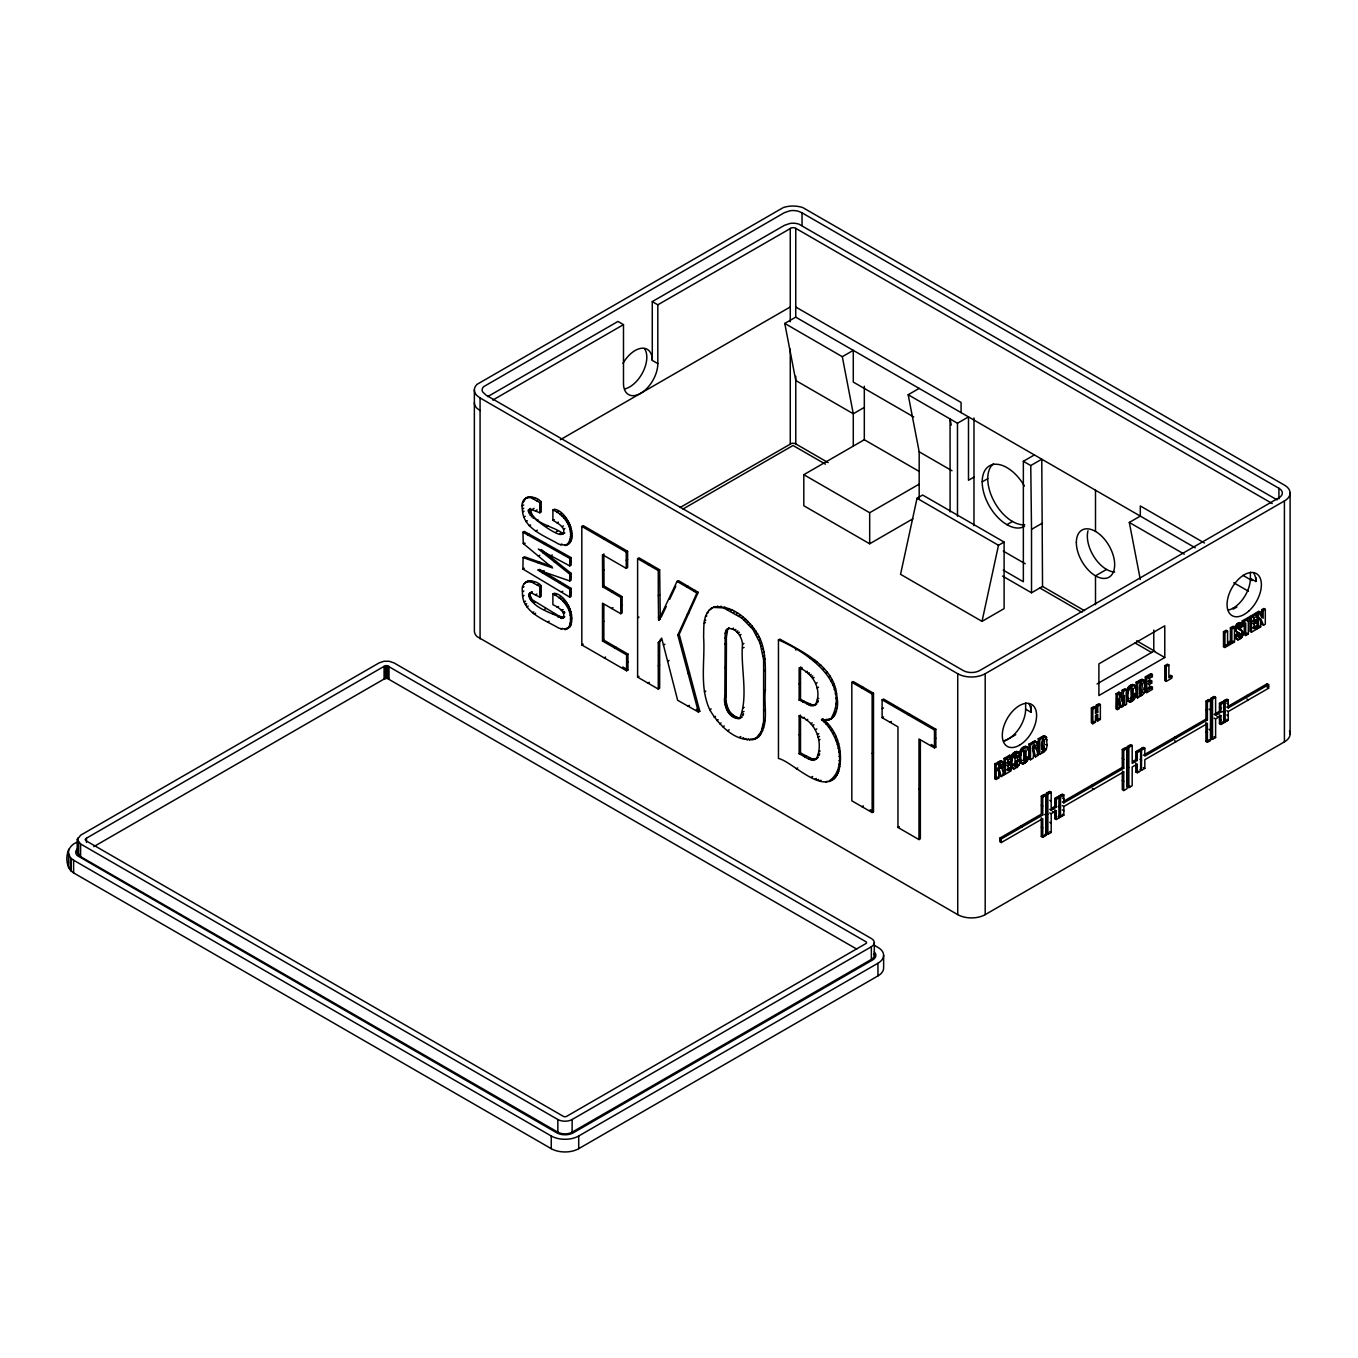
<?xml version="1.0" encoding="UTF-8"?>
<svg xmlns="http://www.w3.org/2000/svg" width="1358" height="1358" viewBox="0 0 1358 1358"><rect width="100%" height="100%" fill="white"/><g stroke="black" fill="none" stroke-linecap="round" stroke-linejoin="round"><path stroke-width="1.5" d="M1289.438 731.045A19.419 11.204 0 0 1 1284.413 741.875L985.195 914.63A19.419 11.204 0 0 1 957.73 914.63L476.981 636.529A19.419 11.204 0 0 1 474.383 630.927L474.366 390.001M480.07 638.854L480.07 397.945L476.964 395.602A19.402 11.204 0 0 1 476.964 384.399L783.311 207.553A19.402 11.204 0 0 1 802.714 207.536L1284.413 485.112A19.419 11.204 0 0 1 1284.413 500.966L1284.413 741.875M1195.278 547.834L795.737 317.144L795.771 228.348A3.887 2.241 0 0 0 791.527 227.855L657.815 304.82L652.264 301.612L652.281 360.43L657.815 363.621A24.257 14.004 -60 0 1 640.653 393.345A24.257 14.004 -60 0 1 623.492 383.431L623.492 324.63L617.958 321.439L487.692 396.638M828.125 462.603L795.771 443.913L795.771 376.285M853.282 446.103L853.282 413.766L842.299 356.696L784.788 323.442L795.737 317.144M912.915 518.807L869.68 543.777L803.8 505.736L803.8 474.689L864.316 439.737L864.316 386.283M919.179 498.624L919.179 451.807L908.179 394.737L919.162 388.405M973.975 525.716L973.975 417.975M1034.372 454.947L1023.355 461.313L1023.355 581.733L1003.239 570.105M1004.037 740.772A24.257 14.021 -60 0 0 1025.63 709.165L1025.63 702.867M1031.129 706.041L1031.129 712.339L1025.63 709.165M1095.499 604.649L1095.499 575.809L1106.532 569.443M1095.499 531.436L1095.499 490.221M1164.774 657.51L1164.774 625.817L1098.894 663.858L1098.894 695.551L1164.774 657.51L1153.791 651.178L1153.791 630.044M1207.398 742.266L1207.398 723.559L1205.938 722.711L1205.938 741.417L1207.398 742.266L1210.47 740.5L1210.47 700.27L1209.01 699.421L1205.938 701.186L1205.938 719.129L1143.368 755.252M1233.251 608.078L1233.234 609.114L1236.9 607.009M738.531 718.84L742.079 717.007C731.181 722.999 722.575 705.956 724.832 696.586L725.189 633.184L726.36 629.857L728.94 627.99L726.36 629.857M739.906 718.043C729.569 716.566 725.019 705.141 726.207 695.788L726.377 637.275L727.735 629.077M755.676 738.735L761.227 731.673L763.62 721.454L763.62 659.818L760.073 643.098L752.909 629.382L741.808 618.077L723.559 607.892L713.408 607.382C732.285 603.665 750.465 620.708 759.037 636.495C767.304 653.079 764.944 672.227 765.386 690.068C763.451 705.074 769.562 724.069 758.698 736.783C739.787 747.155 718.433 725.325 709.793 709.742C699.166 687.029 705.243 661.057 703.597 636.97C703.953 627.294 702.527 613.765 712.186 607.858L708.621 610.625M566.473 545.288C577.201 534.067 565.743 514.648 552.893 510.031L554.268 509.233C569.766 510.829 583.074 551.178 558.613 544.066C544.694 535.714 522.609 528.72 522.372 509.029C519.214 496.298 534.101 493.82 541.18 501.781L541.18 512L539.805 512.798C506.483 498.471 554.522 536.953 561.533 534.339L564.605 532.947L561.533 534.339M739.686 718.552C748.767 696.331 740.416 668.255 742.503 644.218C742.079 636.902 735.697 626.955 727.565 628.771M1126.359 689.524L1123.66 691.086L1121.963 701.458L1120.367 692.987L1118.907 692.139L1116.123 693.751L1115.903 708.757L1117.362 709.606L1119.298 708.503L1119.467 698.233L1121.182 707.399L1122.828 706.466L1124.458 695.415L1124.662 705.396L1126.58 704.293L1126.359 689.524L1124.899 688.693L1122.2 690.237L1121.182 696.467M1117.362 709.606L1117.583 694.6L1120.367 692.987M541.282 549.549L571.141 573.348L571.141 580.138L569.766 580.935L537.938 569.936L539.55 569.426L571.141 588.404L571.141 596.332L569.766 597.13L522.915 569.053L523.102 557.578L524.477 556.78L551.874 566.439M528.941 595.806L529.196 593.802L530.927 592.682L539.805 597.147L541.18 596.349L541.18 585.688C534.814 578.304 519.842 579.815 522.474 591.782C521.251 612.22 544.847 619.791 558.868 628.16C581.614 634.526 570.801 595.194 554.268 593.242L552.893 594.023L552.893 604.7C557.221 606.483 567.763 612.882 562.263 618.382C551.348 612.475 533.422 608.707 528.941 595.806L531.657 591.952L529.62 593.123M568.679 627.617C574.824 614.41 565.454 599.336 552.893 594.023M830.773 719.01C852.128 682.989 806.703 651.84 778.457 639.89L779.832 639.109C803.002 652.179 835.679 666.54 836.986 697.723C839.499 707.586 834.542 724.255 821.505 719.553C837.818 732.607 848.818 767.813 829.042 781.071M1019.705 760.497L1017.159 761.974L1016.819 765.386L1015.394 766.251L1013.594 764.877L1015.36 764.537L1015.682 761.125L1018.228 759.648L1019.705 760.497L1019.383 764.231L1017.346 767.423L1013.102 768.628C1011.218 763.332 1011.082 753.622 1018.262 752.298L1019.705 755.235M778.457 639.89L778.457 758.46C792.817 761.465 826.852 800.134 838.701 771.31C843.556 752.943 838.31 731.555 823.254 719.35L821.879 720.13M1013.815 768.967L1011.642 767.779C1009.758 762.483 1009.622 752.773 1016.786 751.449L1018.16 753.215M1015.054 765.725L1015.037 756.847L1016.107 755.167L1017.159 757.951L1015.682 757.102L1015.377 754.182L1016.836 755.031M1043.572 750.04L1042.112 749.192L1042.893 739.075L1044.455 741.095L1043.572 750.04C1041.348 753.232 1040.228 737.36 1044.353 739.923M1141.45 693.531L1139.99 692.682L1140.771 682.565L1142.333 684.585L1141.45 693.531C1139.226 696.722 1138.123 680.85 1142.231 683.413M816.752 758.002C823.678 742.215 815.869 721.777 799.132 715.904L799.132 753.775C804.649 756.151 812.746 764.096 818.127 757.204L814.783 759.784M1022.659 763.892L1020.486 762.755C1018.466 757.441 1018.449 747.562 1025.714 746.34C1031.944 749.293 1029.873 762.907 1022.659 763.892L1021.946 763.603C1019.926 758.29 1019.909 748.411 1027.174 747.189L1027.887 747.477M1047.137 745.355L1046.254 749.514L1044.404 751.602L1039.753 754.42L1038.293 753.571L1038.293 738.684L1043.996 735.883L1046.254 736.902L1047.137 745.355L1045.677 744.507M1129.822 702.035L1127.649 700.881C1125.629 695.585 1125.595 685.688 1132.878 684.483C1139.107 687.437 1137.036 701.034 1129.822 702.035L1129.109 701.73C1127.089 696.433 1127.072 686.537 1134.337 685.315L1135.05 685.603M1144.93 690.407L1144.132 680.392L1141.874 679.356L1136.171 682.174L1136.171 697.061L1137.648 697.91L1143.368 694.091L1144.93 690.407L1143.47 689.558M997.417 770.427L998.792 771.225L998.792 777.964L996.161 779.475L994.786 778.694L994.786 763.807L1001.185 760.921L1003.545 762.907L1002.102 768.798L1003.885 775.028L1001.185 776.572L999.827 775.774L998.334 769.884M1024.9 761.006L1023.44 760.157L1024.509 758.562L1024.594 750.516L1026.054 751.364L1025.969 759.411L1024.9 761.006L1022.71 760.31M1036.426 749.09L1037.851 746.187L1037.495 742.385L1035.034 742.334L1030.484 744.88L1029.008 744.048L1029.008 758.918L1030.484 759.767L1033.099 758.256L1034.032 750.974L1035.509 756.864L1038.208 755.32L1036.426 749.09L1034.949 748.241M1132.063 699.132L1130.603 698.284L1131.672 696.688L1131.672 687.725L1133.132 688.574L1133.132 697.537L1132.063 699.132L1129.873 698.453M1237.427 626.14L1240.618 627.905L1242.859 626.225C1243.011 620.759 1236.731 624.85 1236.408 627.99C1233.811 632.743 1241.585 632.2 1240.363 636.121L1238.988 636.97L1236.934 634.016L1234.677 635.765L1235.152 638.09L1237.817 639.771C1244.471 638.837 1244.777 628.907 1237.511 628.262L1241.891 630.672M815.343 704.802C822.727 690.594 813.357 673.313 799.132 667.796L799.132 699.998L810.828 705.651L816.718 704.004L814.528 705.43M562.908 533.541C553.232 525.818 530.588 523.39 530.74 508.486L529.365 509.284M999.064 763.536L1001.219 765.844L998.792 769.409L997.417 768.628L999.709 766.336L999.522 763.671M1033.879 749.276L1032.403 748.428L1034.083 745.287L1035.543 746.136L1033.099 749.718L1033.099 745.423L1034.745 744.608L1035.543 746.136M1238.988 636.97L1237.511 636.138L1238.903 635.272C1240.126 631.351 1232.334 631.894 1234.948 627.141C1235.373 624.782 1239.854 620.351 1241.229 624.035L1242.689 624.884M917.04 498.267L900.558 574.332L982.021 621.37L1004.105 608.622L1004.105 542.063L922.642 495.025L917.04 498.267L998.486 545.288L1004.105 542.063M982.021 621.37L998.486 545.288M1239.837 629.671L1238.666 627.99L1239.582 626.208L1240.618 627.905M883.634 955.319L883.634 967.999A19.419 11.204 0 0 1 877.947 975.91L578.712 1148.681A19.419 11.204 0 0 1 551.263 1148.681L73.604 872.888C63.334 866.268 64.878 846.068 77.253 842.232M67.9 864.961L68.562 862.058M77.304 839.6L80.597 835.238L378.967 662.976L383.941 661.261L389.135 661.261L394.126 662.976L871.361 938.514A10.1 5.822 0 0 1 871.361 946.747L871.361 959.427L572.125 1132.182A10.1 5.822 0 0 1 557.849 1132.182L80.614 856.66L77.304 852.281L77.304 839.6L80.614 843.98L557.849 1119.518A10.1 5.822 0 0 0 572.125 1119.518L871.361 946.747M77.304 852.281L77.644 850.787M742.911 715.683L743.556 713.816L742.181 714.614M817.601 702.68L818.28 700.762L816.905 701.56M1026.054 751.364L1025.663 749.922L1023.881 751.653L1024.17 761.159M1133.132 688.574L1131.027 689.796L1131.333 699.285M819.01 755.659L819.672 753.877L818.297 754.675M698.216 592.343L679.204 634.305L699.794 711.253L698.419 712.05L677.829 635.086L696.858 593.14L698.216 592.343L678.423 580.613L677.048 581.411L658.715 620.097L660.294 619.061L659.649 569.783L638.99 557.849L637.615 558.647L637.615 677.133L658.274 689.066L659.649 688.285L659.649 641.859L661.227 639.533L658.274 642.657L658.274 689.066M669.664 599.319L675.792 586.232M661.142 617.262L666.252 606.5M1026.427 759.326L1025.714 760.446L1027.174 761.295M659.869 640.331L661.669 638.141L677.642 700.27L698.419 712.05M527.006 497.401L524.307 499.286M1237.121 639.533L1236.136 636.613L1238.411 634.865M565.947 629.433L570.054 626.819M86.454 838.192L85.13 839.6L86.471 841.026L563.349 1116.344A2.326 1.341 0 0 0 566.642 1116.344L865.861 943.589A2.326 1.341 0 0 0 865.861 941.688L387.098 665.624L384.093 666.354L86.454 838.192L86.454 842.418M524.697 582.905L528.143 581.02M527.023 581.428L523.899 583.855M562.501 534.237C567.508 528.245 557.17 522.762 552.893 520.352L552.893 510.031M817.143 758.375L812.407 759.054L800.507 752.977L799.132 753.775M1220.927 724.459L1224.033 722.66L1224.033 702.426L1220.927 704.225L1220.927 712.152L1219.467 711.32L1214.137 714.393L1215.614 715.242L1215.614 697.299L1214.137 696.45L1211.03 698.25L1211.03 738.463L1212.507 739.312L1215.614 737.53L1215.614 718.942L1220.927 715.751L1220.927 724.459L1219.467 723.61L1219.467 714.902L1220.927 715.751M652.264 301.612L784.364 225.36L790 223.442A11.645 6.722 0 0 1 798.827 224.104L1277.097 499.897M492.852 400.05L623.492 324.63M560.379 439.686L790.271 306.959M525.631 498.182L528.652 496.858M523.305 500.915L524.68 500.117L522.66 503.088M527.277 497.639L530.622 496.858M529.247 497.656L532.913 497.435M522.338 505.787L523.713 505.006M531.538 498.233L533.626 499.184L535.001 498.386M533.626 499.184L536.444 500.678L537.819 499.88M522.372 509.029L523.747 508.231M522.66 511.932L524.035 511.134M536.444 500.678L539.805 502.562L541.18 501.781M529.128 509.946L530.503 509.148M532.709 509.148L534.084 508.35M528.924 511.711L530.299 510.931M529.23 513.528L530.605 512.73M523.849 517.075L525.223 516.278M539.805 507.688L541.18 506.89M535.765 510.659L537.14 509.861M530.01 515.276L531.385 514.495M531.25 516.889L532.625 516.108M526.004 521.574L527.362 520.776M533.066 518.247L534.441 517.466M536.563 520.487L537.938 519.707M529.247 525.75L530.622 524.952M523.102 557.578L552.587 567.967L523.271 543.489L522.932 532.2L524.307 531.402L571.141 557.646L571.141 565.098L569.766 565.896L538.328 549.039L569.766 574.145L569.766 580.935M556.933 512.56L558.308 511.779M559.92 514.546L561.295 513.748M552.893 520.352L554.268 519.554M522.932 532.2L528.007 535.069L529.382 534.288M535.952 530.995L537.327 530.197M562.28 516.396L563.655 515.599M546.391 526.327L547.766 525.546M842.299 356.696L853.282 350.364L853.282 382.073L913.679 416.94M564.215 518.264L565.59 517.483M556.984 522.915L558.342 522.134M523.271 543.489L525.088 543.183L523.713 543.981M565.913 520.335L567.288 519.537M567.084 522.066L568.459 521.268M562.076 526.683L563.451 525.902M568.085 523.849L569.46 523.051M556.22 531.81L557.595 531.029M568.883 525.682L570.258 524.901M563.536 529.264L564.911 528.483M569.511 527.617L570.886 526.819M559.734 533.609L561.092 532.811M528.007 535.069L544.456 544.252L545.831 543.455M569.97 529.654L571.345 528.856M570.275 531.81L571.65 531.029M620.742 613.714L602.494 603.173L602.494 640.959L603.852 640.161L627.956 654.081L627.956 669.986L626.598 670.784L581.818 644.931L581.818 526.429L583.193 525.631L627.617 551.28L627.617 567.593L626.242 568.374L602.477 554.658L602.663 586.775L620.742 597.418L620.742 613.714L622.117 612.916L622.117 596.637L604.038 585.977L603.852 553.86M570.411 534.118L571.786 533.321M570.394 536.597L571.769 535.799M543.098 552.978L544.473 552.18M538.396 556.016L539.754 555.235M570.275 538.871L571.65 538.074M560.633 544.847L562.008 544.049M570.071 540.382L571.446 539.584M569.715 541.536L571.09 540.739M522.915 569.053L524.29 568.255M569.121 542.708L570.496 541.91M565.301 545.577L568.849 543.913M568.357 543.845L569.732 543.064M537.564 562.653L538.939 561.856M550.89 555.745L552.265 554.947M544.456 544.252L562.789 554.488L564.164 553.691M554.183 561.822L555.558 561.024M538.175 570.224L540.501 570.088M542.793 571.463L544.168 570.666M539.126 570.869L542.572 572.974L543.947 572.176M526.768 581.818L529.416 580.885M528.058 581.682L530.876 581.02M562.789 554.488L569.766 558.444L571.141 557.646M604.038 539.262L605.413 538.464M529.501 581.818L532.489 581.428M522.609 587.522L523.984 586.741M531.114 582.209L534.288 582.09M569.766 562.161L571.141 561.38M522.474 591.782L523.849 590.985M532.913 582.888L537.31 585.094L538.685 584.296M522.609 596.179L523.984 595.398M537.31 585.094L539.805 586.469L541.18 585.688M530.927 592.682L532.302 591.884M529.196 593.802L530.554 593.022M528.958 594.719L530.333 593.921M680.137 507.502L791.544 443.421A3.887 2.241 0 0 1 795.771 443.913M93.804 846.628L384.093 679.034L387.098 678.304L856.694 949.072M529.128 596.994L530.316 595.008M569.766 574.145L571.141 573.348M539.805 591.816L541.18 591.019M682.887 509.08L793.021 445.492L825.443 464.164M529.518 598.216L530.893 597.435L530.503 596.196M535.527 594.804L536.902 594.023M524.171 602.001L525.546 601.204M542.572 572.974L558.664 582.514L560.039 581.716M530.095 599.438L531.453 598.64L530.893 597.435M864.316 407.417L853.282 413.766L795.771 380.512L784.788 323.442M569.766 577.54L571.141 576.743M530.859 600.576L532.234 599.778L559.36 616.294L564.317 617.296L562.942 618.077M525.359 604.514L526.734 603.716M531.81 601.577L533.185 600.779M526.819 606.856L528.194 606.058M533.677 602.918L535.052 602.12M581.818 526.429L626.242 552.078L627.617 551.28M554.709 595.076L556.084 594.295M561.414 592.054L562.789 591.256M569.766 597.13L569.766 589.185L571.141 588.404M602.562 570.716L603.937 569.919M532.472 612.73L533.847 611.949M558.902 597.809L560.277 597.011M626.242 560.226L627.617 559.445M569.766 593.157L571.141 592.36M534.271 614.003L535.629 613.222M560.786 599.268L562.161 598.471M544.456 609.369L545.831 608.588M562.535 600.779L563.893 599.981M564.096 602.307L565.454 601.526M557.17 607.315L558.545 606.517M565.454 603.869L566.829 603.088M566.625 605.43L568 604.649M552.91 614.291L554.285 613.51M560.871 609.691L563.146 609.691L561.771 610.489M567.576 606.992L568.951 606.194M602.663 586.775L604.038 585.977M563.078 612.407L564.453 611.626M547.766 621.998L549.141 621.2M568.951 609.827L570.326 609.029M647.936 564.605L649.311 563.808M563.536 613.561L564.894 612.764M558.002 617.092L559.36 616.294M569.783 612.373L571.158 611.575M560.752 618.28L562.127 617.483M561.601 618.433L562.976 617.635M562.263 618.382L564.809 616.719M570.173 615.225L571.548 614.444M611.694 592.105L613.069 591.307M570.292 618.976L571.65 618.196M637.615 558.647L658.274 570.564L659.649 569.783M570.156 623.135L571.531 622.354M561.075 629.144L562.45 628.347M569.97 624.646L571.345 623.865M569.681 625.868L571.056 625.07M569.257 626.836L570.632 626.038M620.742 597.418L622.117 596.637M564.979 629.705L568.391 628.092M611.609 608.452L612.984 607.654M620.742 605.566L622.117 604.785M602.494 622.066L603.852 621.268M659.937 619.146L658.579 619.944L658.291 595.738L659.665 594.94M908.179 394.737L957.475 423.238L968.492 416.872L968.492 480.274L973.975 477.116M581.818 644.931L583.193 644.133M677.048 581.411L686.944 587.114L688.319 586.333M637.615 617.89L638.99 617.092M686.944 587.114L693.938 591.239L695.313 590.458M658.392 617.313L659.767 616.515M614.546 647.919L615.904 647.121M604.208 657.849L605.583 657.068M687.335 614.274L688.71 613.476M869.68 543.777L869.68 512.73L919.179 484.144M602.494 640.959L626.598 654.879L627.956 654.081M716.396 606.822L717.771 606.041M706.856 613.324L708.231 612.526M658.274 642.657L659.649 641.859M719.791 606.992L721.149 606.211M705.515 616.719L706.873 615.938M626.598 662.823L627.956 662.025M723.559 607.892L724.934 607.094M677.829 635.086L679.204 634.305M704.395 620.979L705.77 620.199M663.536 644.982L664.911 644.184M727.718 609.504L729.093 608.707M704.038 623.39L705.413 622.592M730.655 610.93L732.03 610.132M733.507 612.475L734.865 611.677M736.291 614.172L737.666 613.392M739.075 616.057L740.449 615.259M637.615 677.133L638.99 676.352M658.274 665.861L659.649 665.064M741.808 618.077L743.182 617.279M667.695 661.21L669.07 660.429M982.207 481.869L987.758 478.661M725.545 631.334L726.92 630.553M744.354 620.165L745.729 619.367M732.217 628.958L733.592 628.16M725.189 633.184L726.564 632.404M746.747 622.337L748.105 621.54M734.44 630.248L735.815 629.45M725.002 638.056L726.377 637.275M736.562 631.725L737.937 630.927M748.954 624.595L750.329 623.797M647.936 683.108L649.311 682.31M738.039 633.049L739.397 632.251M751.025 626.938L752.383 626.14M1023.355 461.313L1030.756 465.556L1041.773 459.191L1042.537 586.435L1084.533 610.693M739.635 635.289L741.01 634.492M724.968 644.031L726.326 643.251L726.207 695.788L724.832 696.586M752.909 629.382L754.284 628.584M754.658 631.911L756.033 631.114M688.116 673.568L689.491 672.787M756.236 634.542L757.611 633.745M742.503 644.218L743.878 643.42M757.662 637.275L759.037 636.495M742.707 648.173L744.082 647.376M758.952 640.127L760.327 639.346M760.073 643.098L761.448 642.3M761.074 646.187L762.432 645.389M724.816 667.593L726.191 666.795M761.906 649.396L763.281 648.598M762.619 652.74L763.994 651.942M763.179 656.203L764.554 655.422M704.395 691.867L705.77 691.069M763.62 659.818L764.995 659.02M688.031 706.16L689.406 705.362M1006.923 524.663L1012.457 521.455M795.601 649.973L796.976 649.175M763.909 670.988L765.284 670.19M724.968 697.859L726.326 697.061M709.793 709.742L711.168 708.944M724.985 702.222L726.343 701.424M725.257 704.819L726.632 704.038M1042.537 586.435L1031.52 592.784L1031.52 529.382L1042.537 523.034M725.749 706.907L727.107 706.126M809.894 658.494L811.252 657.696M726.36 708.808L727.735 708.01M714.172 717.126L715.547 716.345M727.124 710.523L728.499 709.725M813.374 660.735L814.749 659.937M800.931 668.849L802.306 668.051L800.507 666.999L800.507 699.217L799.132 699.998M764.011 690.866L765.386 690.068M728.024 712.067L729.399 711.286M815.462 662.263L816.837 661.465M716.803 720.555L718.178 719.757M729.093 713.476L730.468 712.678M730.332 714.732L731.707 713.935M742.809 708.129L744.184 707.348M805.905 672.108L807.28 671.31M731.741 715.87L733.116 715.072M819.434 665.709L820.809 664.928M719.706 723.78L721.081 722.982M733.337 716.888L734.712 716.107M807.976 673.636L809.351 672.838M742.622 712.186L743.997 711.388M735.493 718.043L736.868 717.245M809.809 675.164L811.184 674.366M722.88 726.785L724.255 725.987M737.173 718.671L738.548 717.873M822.965 669.307L824.34 668.509M799.132 683.906L800.507 683.108M811.388 676.691L812.763 675.911M812.763 678.27L814.138 677.472M826.054 673.042L827.429 672.244M727.837 730.604L729.212 729.806M763.909 710.624L765.284 709.827M815.819 683.498L817.176 682.701M828.72 676.912L830.094 676.114M817.16 688.031L818.534 687.233M830.96 680.935L832.335 680.137M763.62 721.454L764.995 720.674M739.499 737.326L740.874 736.545M802.663 702.035L804.021 701.254L812.203 704.853L815.886 704.632M763.06 725.206L764.435 724.408M832.777 685.111L834.151 684.33M742.181 738.48L743.556 737.683M762.245 728.635L763.62 727.837M744.557 739.295L745.932 738.497M807.246 704.412L808.604 703.614M834.168 689.457L835.543 688.659M747.138 739.872L748.513 739.091M761.227 731.673L762.602 730.893M817.38 699.2L818.755 698.402M809.147 705.175L810.522 704.378M749.548 740.11L750.923 739.312M760.005 734.271L761.363 733.49M751.772 739.991L757.051 737.937M810.828 705.651L812.203 704.853M758.766 736.104L760.14 735.306M851.822 682.31L853.197 681.512L873.5 693.242L873.5 811.745L872.142 812.542L851.822 800.813L851.822 682.31L872.142 694.04L873.5 693.242M1140.296 579.493L1129.313 522.44L1140.296 516.091L1140.313 505.957L1204.427 542.996M753.826 739.533L755.184 738.735M757.323 737.581L758.698 736.783M812.271 705.854L813.646 705.057M813.493 705.77L814.868 704.989M835.136 693.955L836.511 693.157M799.132 715.904L800.507 715.123L800.507 752.977M835.611 698.521L836.986 697.723M803.036 718.178L804.411 717.38M806.346 720.198L807.721 719.401M861.974 688.166L863.349 687.386M835.747 703.665L837.122 702.884M835.543 708.503L836.918 707.705M810.828 723.661L812.203 722.863M821.505 719.553L822.88 718.755M834.983 712.084L836.358 711.303M812.61 725.528L813.985 724.748M823.406 719.961L830.587 719.01M799.132 734.848L800.507 734.05M834.236 714.376L835.594 713.578M825.545 720.283L826.903 719.485M823.508 721.658L824.883 720.86M833.269 716.294L834.644 715.496M827.48 720.232L828.855 719.434M832.115 717.839L833.489 717.041M815.462 729.67L816.837 728.89M826.224 724.272L827.599 723.475M828.72 727.158L830.094 726.36M817.448 734.508L818.806 733.71M918.976 839.584L897.961 827.446L897.961 726.853L882.123 717.703L882.123 699.811L883.498 699.014L935.832 729.229L935.832 747.138L934.474 747.918L918.976 738.973L918.976 839.584L920.351 838.786L920.351 740.28M818.144 737.241L819.502 736.443M830.994 730.281L832.352 729.484M818.653 740.229L820.028 739.431M832.997 733.609L834.372 732.811M882.123 708.757L883.498 707.959M834.746 737.105L836.121 736.325M804.717 756.847L806.092 756.05M836.205 740.755L837.58 739.974M818.772 751.84L820.147 751.042M808.451 758.816L809.826 758.019M882.123 717.703L883.498 716.905M811.032 759.852L812.407 759.054M837.36 744.524L838.735 743.726M796.331 768.781L797.706 767.983M812.967 760.124L814.325 759.326M838.192 748.36L839.567 747.579M838.684 752.162L840.059 751.364M890.05 722.269L891.408 721.488M908.298 714.919L909.673 714.121M838.955 756.44L840.33 755.642M480.07 397.945L957.73 673.721A19.419 11.204 0 0 0 985.195 673.721L1284.413 500.966M838.989 760.684L840.364 759.903M811.303 777.302L812.678 776.521M838.786 764.452L840.161 763.671M814.97 779.237L816.345 778.44M838.429 767.253L839.804 766.455M817.244 780.239L818.619 779.441M837.937 769.799L839.312 769.001M819.604 781.037L820.979 780.239M837.326 772.091L838.701 771.31M872.142 753.283L873.5 752.502M836.579 774.162L837.954 773.364M835.696 775.978L837.071 775.18M825.851 782.004L827.226 781.223M834.695 777.557L836.07 776.776M833.557 778.898L834.932 778.1M829.348 781.478L833.659 779.203M882.123 699.811L934.474 730.027L935.832 729.229M934.474 738.973L935.832 738.175M861.974 806.669L863.349 805.888M1097.06 683.923L1153.791 651.178M918.976 789.287L920.351 788.489M1004.852 740.959L1015.767 734.661M1011.099 768.798L1008.06 770.546L1006.702 769.748L1009.724 768.017L1011.099 768.798L1011.099 770.852L1005.446 774.128L1004.071 773.33L1004.071 758.443L1009.69 755.201L1011.065 755.999L1011.065 758.087L1008.06 759.818L1006.702 759.02M1029.008 744.048L1034.592 741.162L1037.495 742.385M1097.739 720.945L1097.739 714.342L1095.465 715.666L1095.465 722.252L1092.834 723.763L1091.374 722.931L1091.374 708.044L1094.005 706.516L1095.465 707.365L1095.465 713.493L1097.739 712.169L1097.739 706.058L1100.37 704.547L1100.37 719.417L1097.739 720.945L1096.279 720.096L1096.279 715.14M1097.739 712.169L1096.279 711.337L1096.279 705.209L1098.894 703.699L1100.37 704.547M1152.416 687.318L1149.394 689.066L1147.917 688.217L1150.956 686.469L1152.416 687.318L1152.416 689.372L1146.763 692.631L1145.303 691.799L1145.303 676.912L1150.922 673.653L1152.382 674.502L1152.382 676.607L1149.394 678.338L1147.917 677.489M1164.791 665.658L1167.405 664.147L1168.882 664.979L1168.882 677.812L1171.903 676.063L1171.903 678.117L1166.25 681.393L1164.791 680.545L1164.791 665.658L1166.25 666.506L1168.882 664.979M1223.49 631.759L1226.121 630.248L1227.581 631.097L1227.581 643.913L1230.603 642.181L1230.603 644.235L1224.95 647.494L1223.49 646.646L1223.49 631.759L1224.95 632.607L1227.581 631.097M1230.416 627.769L1233.03 626.259L1234.49 627.107L1234.49 641.995L1231.876 643.505L1230.416 642.657L1230.416 627.769L1231.876 628.618L1234.49 627.107M1244.234 622.049L1244.234 634.661L1245.71 635.51L1245.71 622.881L1243.724 624.035L1242.247 623.186L1242.247 620.929L1248.834 617.126L1250.311 617.975L1250.311 620.233L1248.341 621.37L1246.882 620.521M1250.005 616.447L1255.624 613.205L1257.084 614.054L1251.465 617.296L1250.005 616.447L1250.005 631.334L1251.465 632.183L1257.118 628.924L1256.982 612.424L1258.798 611.372L1260.275 612.22L1263.127 618.314L1263.127 610.557L1265.3 609.318L1265.3 624.205L1263.551 625.206L1262.091 624.374L1259.222 617.788M1258.798 611.372L1261.667 617.483L1261.667 609.725L1263.84 608.469L1265.3 609.318M994.786 763.807L996.161 764.588L1002.56 761.702M1004.071 758.443L1005.446 759.241L1011.065 755.999M1038.293 738.684L1039.753 739.533L1046.254 736.902M1091.374 708.044L1092.834 708.893L1095.465 707.365M1136.171 682.174L1137.648 683.023L1144.132 680.392M1145.303 676.912L1146.763 677.744L1152.382 674.502M1242.247 620.929L1243.724 621.777L1250.311 617.975M1256.982 612.424L1258.442 613.273L1260.275 612.22M999.675 764.622L997.417 764.35L1000.897 764.452M1252.636 617.041L1254.096 617.873L1257.084 616.159M1256.405 620.504L1254.945 619.655L1252.636 620.979L1254.096 621.828L1256.405 620.504L1256.405 622.609L1254.096 623.95L1252.636 623.101M1017.159 757.951L1019.705 756.474L1018.228 755.625M1010.369 762.432L1009.011 761.634L1006.702 762.975L1008.06 763.773L1010.369 762.432L1010.369 764.554L1008.06 765.878L1006.702 765.08M1151.703 680.952L1150.226 680.103L1147.917 681.427L1149.394 682.276L1151.703 680.952L1151.703 683.057L1149.394 684.398L1147.917 683.549M897.961 827.446L899.335 826.666M998.792 771.225L999.709 770.682L1001.185 776.572M1254.096 628.618L1257.118 626.87L1255.658 626.021L1252.636 627.769L1254.096 628.618L1254.096 623.95M994.786 778.694L997.417 777.166L998.792 777.964M1118.347 699.217L1119.722 706.567L1121.352 705.617L1122.828 706.466M1145.303 691.799L1148.121 690.153M1223.49 646.646L1227.717 644.201M1245.71 635.51L1248.341 633.982L1248.341 621.37M1256.982 627.311L1258.442 628.16L1260.682 626.87L1260.682 618.637L1263.551 625.206M1042.757 837.309L1042.757 818.619L1001.27 842.571L999.811 841.722L999.811 838.141L1041.297 814.172L1041.297 796.246L1044.625 794.328L1046.101 795.16L1046.101 835.391L1042.757 837.309L1041.297 836.46L1041.297 817.771M1056.303 810.794L1054.826 809.945L1054.826 818.67L1056.303 819.502L1056.303 810.794L1051.194 813.748L1051.194 832.454L1047.867 834.372L1046.407 833.523L1046.407 793.293L1049.734 791.375L1051.194 792.223L1051.194 810.149L1049.734 809.317M1127.072 748.411L1123.745 750.329L1123.745 768.272L1063.84 802.85L1062.38 802.001L1122.285 767.423L1122.285 749.48L1125.612 747.562L1127.072 748.411L1127.072 788.642L1123.745 790.56L1122.285 789.711L1122.285 772.872M1137.291 772.753L1137.291 764.045L1132.182 766.981L1132.182 785.688L1128.854 787.606L1127.395 786.757L1127.395 746.544L1130.722 744.625L1132.182 745.457L1132.182 763.4L1137.291 760.446L1137.291 752.519L1140.618 750.584L1140.618 770.835L1137.291 772.753L1135.814 771.904L1135.814 763.196M1041.297 796.246L1042.757 797.095L1046.101 795.16M1046.407 793.293L1047.867 794.141L1051.194 792.223M1127.395 746.544L1128.854 747.392L1132.182 745.457M1205.938 701.186L1207.398 702.035L1210.47 700.27M1211.03 698.25L1212.507 699.098L1215.614 697.299M1053.74 808.689L1052.28 807.84L1054.826 806.363L1054.826 798.419L1058.171 796.501L1059.63 797.35L1059.63 817.584L1056.303 819.502M1123.745 790.56L1123.745 771.853L1063.84 806.448L1063.84 815.156L1060.513 817.075L1059.053 816.226L1059.053 795.992L1062.38 794.074L1063.84 794.905L1063.84 802.85M1134.728 761.923L1133.268 761.074L1135.814 759.614L1135.814 751.67L1139.141 749.752L1140.618 750.584M1219.467 711.32L1219.467 703.376L1222.573 701.577L1224.033 702.426M1228.26 711.524L1228.26 720.232L1225.154 722.015L1223.677 721.183L1223.677 700.932L1226.783 699.149L1228.26 699.981L1228.26 707.925L1226.783 707.094L1267.167 683.77L1268.644 684.619L1268.644 688.2L1228.26 711.524L1226.783 710.675M1054.826 798.419L1056.303 799.268L1059.63 797.35M1059.053 795.992L1060.513 796.84L1063.84 794.905M1144.828 748.156L1143.368 747.307L1140.041 749.226L1141.501 750.074L1144.828 748.156L1144.828 756.1L1207.398 719.978L1207.398 702.035M1223.677 700.932L1225.154 701.78L1228.26 699.981M999.811 838.141L1001.27 838.972L1042.757 815.021L1042.757 797.095M1051.194 810.149L1056.303 807.212L1056.303 799.268M1215.614 715.242L1220.927 712.152M1228.26 707.925L1268.644 684.619M1207.398 723.559L1144.828 759.682L1144.828 768.39L1141.501 770.326L1140.041 769.477M1054.826 818.67L1056.49 817.703M1059.053 816.226L1060.717 815.275L1062.177 816.107M1135.814 771.904L1137.478 770.937L1138.955 771.785M1219.467 723.61L1221.029 722.711L1222.489 723.559M1223.677 721.183L1225.239 720.283L1226.698 721.132M1041.297 836.46L1042.961 835.51L1044.421 836.358M1046.407 833.523L1048.07 832.556M1205.938 741.417L1207.466 740.534L1208.926 741.383M1211.03 738.463L1212.592 737.581M67.9 852.281L70.497 857.883L73.604 860.208L551.263 1136.001A19.419 11.204 0 0 0 578.712 1136.001L877.947 963.229A19.419 11.204 0 0 0 877.947 947.392L874.263 945.27M829.212 719.808L832.131 718.212M710.811 608.639L714.766 606.585M1020.486 762.755L1024.9 763.196M565.318 628.941L566.354 628.907M565.318 544.813L566.676 544.796M1127.649 700.881L1130.807 701.916M802.035 212.85L798.827 211.424A11.645 6.722 0 0 0 790 210.762L784.364 212.68L483.703 386.64A11.645 6.722 0 0 0 482.531 391.749L486.164 395.229L963.229 670.546A11.645 6.722 0 0 0 979.695 670.546L1278.93 497.792A11.645 6.722 0 0 0 1278.93 488.286L802.035 212.85L802.052 225.53M1011.642 767.779L1014.799 768.866M696.331 709.3L699.794 711.253M1239.667 629.399L1241.076 630.452M795.771 228.348L1272.225 503.529M795.72 306.993L961.074 402.46L961.091 412.594M1250.395 572.176L1250.395 578.372L1255.895 581.53L1255.895 577.405M1242.943 575.334L1252.11 580.63M1129.313 522.44L1184.278 554.183M1233.76 582.752L1248.409 591.222M1261.667 609.725L1263.127 610.557M1256.405 622.609L1254.945 621.76L1254.945 619.655M1259.222 626.021L1260.682 626.87M1255.658 628.075L1257.118 628.924M1239.786 622.541L1242.214 623.814M1239.073 622.677L1240.55 623.509M1238.19 623.084L1239.667 623.933M1241.399 625.376L1242.859 626.225M1240.227 626.123L1238.768 625.274L1239.158 627.056M1236.748 624.171L1238.207 625.019M1238.123 625.359L1240.516 626.768M1235.644 625.546L1237.104 626.394M1237.206 627.141L1238.666 627.99M1235.237 626.327L1236.697 627.175M1246.882 633.134L1248.341 633.982M1237.291 627.82L1238.751 628.669M1234.948 627.141L1236.408 627.99M1241.501 631.351L1242.977 632.2M1241.653 632.675L1243.113 633.524M1234.711 628.907L1236.17 629.756M1241.552 633.728L1243.011 634.576M1234.829 630.027L1236.289 630.876M1235.169 630.808L1240.16 633.813M1238.988 633.507L1240.448 634.356M1241.229 634.797L1242.706 635.646M1239.09 634.322L1240.55 635.171M1240.737 635.85L1242.214 636.681M1238.903 635.272L1240.363 636.121M1240.075 636.8L1241.552 637.632M919.179 451.807L951.975 470.751M1239.684 636.885L1237.104 635.459L1236.934 634.016M1239.277 637.615L1240.737 638.464M1234.677 635.765L1236.136 636.613M1234.829 637.106L1236.289 637.954M1237.24 638.786L1238.717 639.635M1235.152 638.09L1237.817 639.771M1233.03 641.146L1234.49 641.995M1230.603 642.181L1229.143 641.332L1229.143 643.386L1230.603 644.235M864.316 439.737L919.213 471.43M1268.644 686.418L1267.167 685.569L1267.167 683.77M1267.167 687.352L1268.644 688.2M1003.256 551.076L1025.222 563.757M1246.984 695.432L1248.443 696.281M1246.984 699.014L1248.443 699.862M1136.714 640.823L1154.962 651.365M1039.838 587.98L1081.97 612.322M1135.101 642.996L1151.601 652.519M1225.239 700.032L1226.698 700.881M1226.783 703.121L1228.26 703.953M1002.56 576.064L1031.52 592.784M1212.592 697.35L1214.052 698.199M1221.029 702.476L1222.489 703.325M1171.903 676.063L1170.443 675.215L1170.443 677.286M1219.467 703.376L1220.927 704.225M1207.466 700.304L1208.926 701.152M1219.467 707.348L1220.927 708.18M1223.677 711.049L1225.154 711.898M1222.573 711.694L1224.033 712.543M1226.783 715.021L1228.26 715.87M1216.921 712.78L1218.381 713.629M803.8 474.689L869.68 512.73M1152.382 676.607L1150.922 675.758L1150.922 673.653M1209.078 709.182L1210.538 710.03M1226.783 719.384L1228.26 720.232M1205.938 710.166L1207.398 710.998M1216.921 716.379L1218.381 717.228M1219.467 719.248L1220.927 720.096M1222.573 721.811L1224.033 722.66M1214.137 718.093L1215.614 718.942M1150.226 682.208L1151.703 683.057M1211.03 718.365L1212.507 719.197M1141.874 679.356L1144.641 680.986M1140.788 679.628L1142.248 680.477M1144.93 682.005L1142.655 679.543M1143.555 682.582L1145.032 683.43M1139.328 680.358L1140.788 681.207M1205.938 719.129L1207.398 719.978M1140.347 682.106L1141.823 682.955M1139.345 682.48L1140.805 683.329M1140.873 683.736L1142.333 684.585M1143.555 687.997L1145.032 688.846M1132.878 684.483L1134.337 685.315M1133.591 684.771L1135.526 686.282M1131.893 684.602L1133.353 685.451M1140.873 689.881L1142.333 690.73M1209.078 729.297L1210.538 730.129M1135.797 687.318L1134.066 685.434M1130.603 685.213L1132.063 686.045M1140.788 691.222L1142.265 692.071M1142.672 692.156L1144.132 693.004M1134.422 687.827L1135.882 688.676M1129.33 686.079L1130.807 686.927M1131.74 688.642L1133.217 689.491M1139.362 693.106L1140.822 693.955M1128.362 687.063L1131.35 688.896M1142.282 695.092L1140.822 694.244L1139.396 695.194L1140.856 696.043M1205.938 732.064L1207.398 732.913M1214.137 736.681L1215.614 737.53M1127.649 688.183L1129.109 689.032M1134.422 693.378L1135.882 694.227M1127.174 689.406L1128.634 690.254M1134.337 694.855L1135.797 695.703M1126.902 690.764L1128.362 691.612M1126.817 692.224L1128.277 693.072M1134.066 696.213L1135.526 697.061M1208.993 739.652L1210.47 740.5M1122.2 690.237L1123.66 691.086M1131.74 695.686L1133.217 696.535M1131.672 696.688L1133.132 697.537M1131.35 697.588L1134.337 699.421M1126.817 697.774L1128.277 698.623M1130.603 700.473L1132.063 701.322M1126.902 699.149L1128.362 699.981M1116.123 693.751L1117.583 694.6M1127.174 700.185L1128.634 701.034M1124.662 705.396L1123.202 704.547L1123.117 700.558M1174.653 737.19L1176.113 738.039M1119.722 706.567L1121.182 707.399M1117.821 707.654L1119.298 708.503M1174.653 740.772L1176.113 741.621M1096.279 705.209L1097.739 706.058M1098.894 718.586L1100.37 719.417M1141.705 748.275L1143.164 749.124M1094.005 721.404L1095.465 722.252M1129.058 745.576L1130.518 746.425M1137.478 750.702L1138.955 751.551M1135.814 751.67L1137.291 752.519M1123.949 748.53L1125.409 749.378M1135.814 755.642L1137.291 756.474M1140.041 759.343L1141.501 760.191M1122.285 749.48L1123.745 750.329M1135.814 759.614L1137.291 760.446M1143.368 767.542L1144.828 768.39M1122.285 758.46L1123.745 759.292M1135.814 767.542L1137.291 768.39M1127.395 766.659L1128.854 767.491M1122.285 767.423L1123.745 768.272M1122.285 771.005L1123.745 771.853M1122.285 780.358L1123.745 781.206M1043.996 735.883L1046.763 737.496M1042.91 736.138L1044.37 736.987M1129.058 785.807L1130.518 786.655M1045.677 739.091L1047.137 739.94M1041.45 736.868L1042.91 737.717M1042.995 740.263L1044.455 741.095M1034.592 741.162L1036.052 742.011M1037.868 743.199L1035.424 741.162M1042.995 746.391L1044.455 747.24M1033.574 741.502L1035.034 742.334M1036.527 743.641L1037.987 744.49M1042.91 747.732L1044.37 748.581M1044.794 748.665L1046.254 749.514M1032.352 742.113L1033.828 742.962M1036.392 745.338L1037.851 746.187M1042.944 750.753L1044.404 751.602M1033.93 746.577L1036.969 748.411M1041.501 751.721L1042.978 752.553M1033.404 747.613L1034.881 748.445M1034.032 750.974L1032.572 750.125L1034.049 756.016L1035.509 756.864M1092.324 784.72L1093.801 785.569M1025.714 746.34L1028.362 748.156M1024.73 746.476L1026.19 747.324M1027.174 748.343L1028.634 749.192M1036.731 754.471L1038.208 755.32M1023.44 747.07L1024.9 747.918M1027.259 749.701L1028.719 750.55M1092.324 788.302L1093.801 789.151M1022.167 747.952L1023.643 748.801M1021.199 748.937L1024.187 750.77M1020.486 750.04L1021.946 750.889M1020.011 751.28L1021.471 752.128M1019.739 752.621L1021.216 753.469M1027.174 756.729L1028.634 757.56M1016.786 751.449L1018.924 752.553M1017.906 752.315L1019.366 753.164M1015.852 751.585L1017.329 752.434M1026.903 758.087L1028.362 758.918M1019.654 754.097L1021.114 754.946M1024.594 757.543L1026.054 758.392M1014.63 752.162L1016.09 753.011M1024.509 758.562L1025.969 759.411M1013.34 753.062L1014.799 753.911M1024.187 759.462L1025.663 760.31M1015.648 754.759L1017.108 755.608M1014.63 754.318L1016.107 755.167M1015.682 755.71L1017.159 756.559M1012.355 754.08L1013.815 754.929M1024.73 761.465L1026.19 762.296M1013.577 755.999L1015.037 756.847M1019.654 759.648L1021.114 760.497M1011.642 755.218L1013.102 756.067M1013.509 757.068L1014.969 757.917M1019.739 761.006L1021.216 761.855M1011.184 756.474L1012.644 757.323M1022.167 762.924L1023.643 763.773M1020.011 762.059L1021.471 762.907M1012.406 758.681L1009.69 757.289L1009.69 755.201M1015.682 761.125L1017.159 761.974M1010.844 759.326L1012.321 760.174M1015.682 762.585L1017.159 763.417M1015.631 763.62L1017.091 764.469M1017.481 764.52L1018.941 765.369M1015.36 764.537L1016.819 765.386M1013.509 763.841L1014.969 764.69M1014.63 765.25L1016.107 766.082M1013.934 765.403L1015.394 766.251M1015.886 766.574L1017.346 767.423M1009.011 763.756L1010.369 764.554M1010.844 764.673L1012.321 765.522M1010.929 766.014L1012.406 766.846M1060.717 795.024L1062.177 795.873M1001.185 760.921L1003.172 762.093M1000.371 760.921L1001.746 761.719M1003.545 762.907L1001.797 761.295M1011.184 767.066L1012.644 767.915M999.352 761.261L1000.71 762.042M1002.306 763.4L1003.681 764.181M1062.38 798.046L1063.84 798.877M998.13 761.872L999.505 762.67M999.777 764.198L1001.135 764.978M1048.07 792.342L1049.53 793.191M1056.49 797.469L1057.967 798.3M999.844 765.046L1001.219 765.844M1001.695 766.608L1003.07 767.406M999.709 766.336L1001.067 767.134M1001.27 767.321L1002.645 768.102M999.182 767.372L1000.557 768.153M998.181 768.187L999.556 768.967M1062.38 805.6L1063.84 806.448M1042.961 795.279L1044.421 796.128M1054.826 802.391L1056.303 803.24M1049.734 800.337L1051.194 801.186M1059.053 806.109L1060.513 806.958M1002.51 774.23L1003.885 775.028M1058.171 806.618L1059.63 807.467M1062.38 809.945L1063.84 810.794M1054.826 806.363L1056.303 807.212M1062.38 814.308L1063.84 815.156M1041.297 805.209L1042.757 806.058M1052.28 811.422L1053.74 812.271M1054.826 814.308L1056.303 815.156M1058.171 816.735L1059.63 817.584M931.198 744.439L935.832 747.138M1049.734 812.899L1051.194 813.748M1046.407 813.408L1047.867 814.257M1044.625 814.427L1046.101 815.275M1041.297 814.172L1042.757 815.021M1049.734 822.252L1051.194 823.101M1049.734 831.605L1051.194 832.454M1041.297 827.124L1042.757 827.956M1044.625 834.542L1046.101 835.391M1020.554 826.156L1022.014 827.005M800.507 699.217L804.021 701.254M999.811 839.923L1001.27 840.772M622.796 666.999L627.956 669.986M870.122 809.792L873.5 811.745M558.664 582.514L569.766 589.185M693.938 591.239L696.858 593.14M480.053 410.608L476.964 408.283A19.419 11.204 0 0 1 474.366 402.681M1044.777 736.053L1045.592 737.666M531.453 598.64L532.234 599.778M951.262 425.071L950.074 418.96L950.091 511.932M1118.907 692.139L1119.858 697.231M1030.756 465.556L1031.52 529.382M658.274 570.564L658.291 595.738M1290.1 493.039L1290.1 733.948M1278.93 488.286L1278.93 498.844M1258.442 613.273L1258.442 628.16M1255.624 613.205L1255.624 615.31M1254.096 617.873L1254.096 621.828M1251.465 617.296L1251.465 632.183M1243.724 621.777L1243.724 624.035M1231.876 628.618L1231.876 643.505M1224.95 632.607L1224.95 647.494M1225.154 701.78L1225.154 722.015M1212.507 699.098L1212.507 739.312M1166.25 666.506L1166.25 681.393M1150.956 686.469L1150.956 688.523M1149.394 678.338L1149.394 682.276M1149.394 684.398L1149.394 689.066M1146.763 677.744L1146.763 692.631M1141.501 750.074L1141.501 770.326M1137.648 683.023L1137.648 697.91M1128.854 747.392L1128.854 787.606M1092.834 708.893L1092.834 723.763M1060.513 796.84L1060.513 817.075M1047.867 794.141L1047.867 834.372M1039.753 739.533L1039.753 754.42M1030.484 744.88L1030.484 759.767M1018.228 759.648L1018.228 760.887M1009.724 768.017L1009.724 770.071M1008.06 759.818L1008.06 763.773M1008.06 765.878L1008.06 770.546M1005.446 759.241L1005.446 774.128M1001.27 838.972L1001.27 842.571M998.792 765.131L998.792 769.409M996.161 764.588L996.161 779.475M985.195 673.721L985.195 914.63M957.73 673.721L957.73 914.63M957.475 423.238L957.492 516.227M934.474 730.027L934.474 747.918M877.947 963.229L877.947 975.91M874.314 942.639L874.314 955.319M872.142 694.04L872.142 812.542M790.271 228.348L790.271 321.71M790.271 349.091L790.271 443.913M657.815 304.82L657.815 363.621M626.598 654.879L626.598 670.784M626.242 552.078L626.242 568.374M603.852 604.48L603.852 640.161M578.712 1136.001L578.712 1148.681M572.125 1119.518L572.125 1132.182M569.766 558.444L569.766 565.896M557.849 1119.518L557.849 1132.182M551.263 1136.001L551.263 1148.681M539.805 502.562L539.805 512.798M539.805 586.469L539.805 597.147M388.999 666.354L388.999 679.034M387.624 665.76L387.624 678.44M387.098 665.624L387.098 678.304M386.538 665.59L386.538 678.27M385.978 665.624L385.978 678.304M385.451 665.76L385.451 678.44M384.093 666.354L384.093 679.034M80.614 843.98L80.614 856.66M78.645 842.486L78.645 855.167M77.644 838.107L77.644 853.775M73.604 860.208L73.604 872.888M71.193 858.409L71.193 871.089M70.497 857.883L70.497 870.563M68.562 849.378L68.562 867.864M1114.663 572.041A27.177 15.685 60 0 1 1094.192 557.086A27.177 15.685 60 0 1 1087.996 530.774M1024.39 526.395A34.935 20.183 60 0 1 989.439 506.211A34.935 20.183 60 0 1 989.456 465.862A34.935 20.183 60 0 1 1024.39 486.045M1024.815 524.765A34.935 20.183 60 0 1 993.53 500.338A34.935 20.183 60 0 1 993.547 463.655M1250.395 578.372A24.257 14.004 -60 0 1 1228.803 609.963M1253.587 572.957A24.257 14.004 -60 0 1 1255.895 581.53M1028.821 703.75A24.257 14.004 -60 0 1 1031.129 712.322M622.982 363.333A24.257 14.004 -60 0 1 641.689 348.242A24.257 14.004 -60 0 1 652.281 360.43M644.524 348.683A24.257 13.987 -59.9 0 1 643.268 371.328A24.257 13.987 -59.9 0 1 625.223 388.846M77.287 848.937A11.577 6.688 0 0 0 77.287 855.625L556.763 1132.827A11.645 6.722 0 0 0 573.229 1132.827L872.447 960.072A11.645 6.722 0 0 0 874.297 951.941M873.975 953.808A10.1 5.822 0 0 1 871.361 959.427M1076.351 542.538A27.177 15.668 60.2 0 0 1105.106 578.406A27.177 15.668 60.2 0 0 1105.072 539.907A27.177 15.668 60.2 0 0 1076.351 542.538M1248.664 611.185A24.257 14.004 -60 0 0 1256.354 573.602A24.257 14.004 -60 0 0 1227.649 599.048A24.257 14.004 -60 0 0 1248.664 611.185M1019.451 745.219A24.257 14.004 -60 0 0 1034.304 706.924A24.257 14.004 -60 0 0 1004.597 724.086A24.257 14.004 -60 0 0 1019.451 745.219"/></g></svg>
